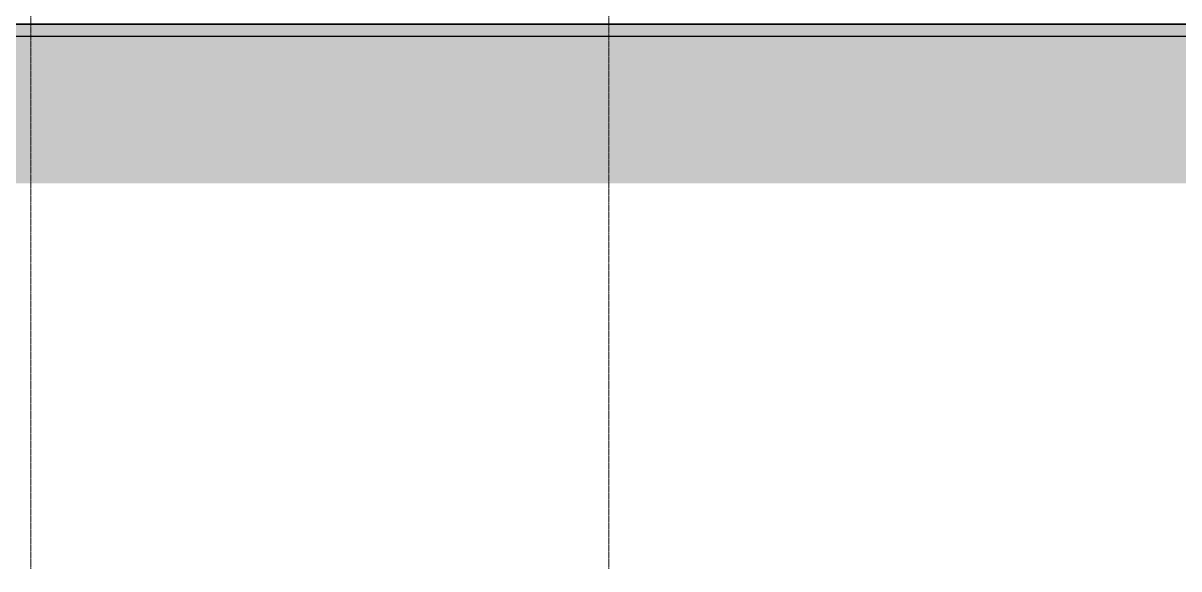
# Model space of a CAD drawing. Header units: inches. Extents: x 21408 to 98131, y -290 to 853.
# Drawn here: x 36134 to 36713, y -273 to 0 of the extents above; entities that cross this region are included whole.
import ezdxf

# ---------------------------------------------------------------- set-up
doc = ezdxf.new("R2010")
doc.units = ezdxf.units.IN
doc.header["$MEASUREMENT"] = 0
doc.linetypes.add('Grid Line 1_2_', pattern=[0.875, 0.5, -0.125, 0.125, -0.125])
for name, color, linetype, lineweight in [('A-FLOR', 192, 'Continuous', 9), ('A-FLOR-LEVL', 51, 'Continuous', 9), ('A-FLOR-PATT', 8, 'Continuous', 25), ('C-TOPO', 7, 'Continuous', 9), ('S-GRID', 1, 'Continuous', 9)]:
    doc.layers.add(name, color=color, linetype=linetype, lineweight=lineweight)

# ---------------------------------------------------------------- blocks, each defined once
blk = doc.blocks.new('Struct_Xcel_Sports Complex_rvt-4-Building Section - East_West looking South')
at = {"layer": 'A-FLOR-PATT', "lineweight": 9}
h = blk.add_hatch(dxfattribs=at)
h.set_pattern_fill('FP_56', style=0, pattern_type=2)
h.set_pattern_definition([(50, (-87573.42, 98.42), (55.0854, -4.819842), [5.76, -63.36]), (355, (-87573.42, 98.42), (-10.65569, 57.76853), [4.608, -50.688]), (100.451, (-87568.83, 98.02), (44.429468, 52.94866), [4.895, -53.848]), (46.184, (-87573.42, 113.78), (81.96444, -12.71212), [8.64, -95.04]), (96.636, (-87566.59, 112.72), (71.7815, 74.81238), [7.343, -80.772]), (351.184, (-87573.42, 113.78), (71.78195, 74.81243), [6.912, -76.032]), (21, (-87565.74, 109.94), (45.84207, -30.92146), [5.76, -63.36]), (326, (-87565.74, 109.94), (18.687064, 55.691476), [4.608, -50.688]), (71.451, (-87561.92, 107.363), (64.52891, 24.77011), [4.895, -53.848]), (37.5, (-87573.42, 98.42), (0.9338946, 25.566816), [2.534, -47.539, 2.534, -48.922, -50.88]), (37.5, (-87573.42, 98.42), (0.9338946, 25.566816), [-101.53, 2.534, -48.346]), (7.5, (-87573.42, 98.42), (20.20404, 30.291303), [2.534, -26.803, 2.534, -46.387, -19.392]), (7.5, (-87573.42, 98.42), (20.20404, 30.291303), [-78.259, 2.534, -16.858]), (327.5, (-87590.546, 98.42), (40.9977845, -1.7324026), [2.534, -16.666, 2.534, -57.37, -79.488]), (327.5, (-87590.546, 98.42), (40.9977845, -1.7324026), [-79.104, 2.534, -76.954]), (317.5, (-87598.226, 98.42), (44.788883, 7.687839), [2.534, -22.426, 2.534, -37.248, -56.448]), (317.5, (-87598.226, 98.42), (44.788883, 7.687839), [-64.742, 2.534, -53.914])])
h.paths.add_polyline_path([(-26273.39, -6), (-22066.14, -6), (-22066.14, 0), (-26273.39, 0), (-26273.39, -1.7)], flags=0)
at = {"layer": 'A-FLOR', "color": 250, "lineweight": 25}
for p, q in [((-22066.14, 0), (-26273.39, 0)), ((-26273.39, -6), (-22066.14, -6))]:
    blk.add_line(p, q, dxfattribs=at)

msp = doc.modelspace()

# ---------------------------------------------------------------- hatches: boundary and pattern name
at = {"layer": 'C-TOPO'}
h = msp.add_hatch(dxfattribs=at)
h.set_pattern_fill('FP_43', color=256, style=0, pattern_type=2)
h.set_pattern_definition([(0, (-87573.42, 98.42), (48, 48), [48, -48]), (0, (-87573.42, 116.42), (48, 48), [48, -48]), (0, (-87573.42, 134.42), (48, 48), [48, -48]), (90, (-87567.42, 140.42), (-48, 48), [48, -48]), (90, (-87549.42, 140.42), (-48, 48), [48, -48]), (90, (-87531.42, 140.42), (-48, 48), [48, -48])])
h.paths.add_polyline_path([(39526.97, -79.82), (39556.12, -79.82), (39556.12, 0), (39483.21, 0), (39483.21, -36), (39486.21, -36), (39486.21, -48), (39468.21, -48), (39468.21, -36), (39473.21, -36), (39473.21, -6), (35265.96, -6), (35265.96, -36), (35270.96, -36), (35270.96, -48), (35252.96, -48), (35252.96, -36), (35255.96, -36), (35255.96, 0), (35175.46, 0), (35175.46, -79.82), (39510.63, -79.82)], flags=0)

# ---------------------------------------------------------------- linework, layer by layer
at = {"layer": 'A-FLOR', "lineweight": 25}
msp.add_line((35558.46, 0), (36935.96, 0), dxfattribs=at)
at = {"layer": 'A-FLOR-LEVL', "linetype": 'Grid Line 1_2_'}
msp.add_line((34982.03, 0), (39860.71, 0), dxfattribs=at)
at = {"layer": 'S-GRID', "linetype": 'Grid Line 1_2_'}
for p, q in [((36137.46, -273.16), (36137.46, 671.89)), ((36137.46, -273.16), (36137.46, 671.89)), ((36426.96, -273.16), (36426.96, 671.89)), ((36426.96, -273.16), (36426.96, 671.89))]:
    msp.add_line(p, q, dxfattribs=at)

# ---------------------------------------------------------------- block references
at = {"color": 170, "lineweight": 5}
msp.add_blockref('Struct_Xcel_Sports Complex_rvt-4-Building Section - East_West looking South', (61539.35, 0), dxfattribs=at)

doc.saveas('drawing.dxf')
